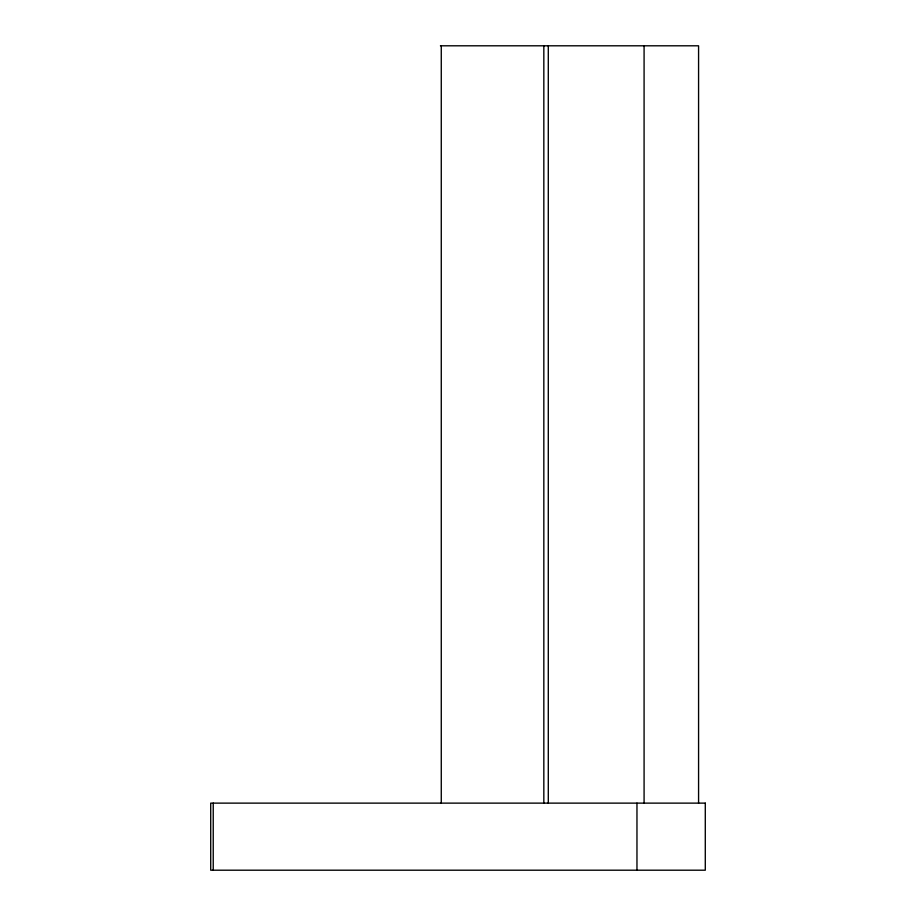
<?xml version="1.0" encoding="UTF-8"?>
<svg xmlns="http://www.w3.org/2000/svg" width="916" height="916" viewBox="0 0 916 916"><rect width="100%" height="100%" fill="white"/><g stroke="black" fill="none" stroke-linecap="round" stroke-linejoin="round"><path stroke-width="1.37" d="M440.424 45.8L698.576 45.8L698.576 803.126M644.085 45.8L644.085 803.126M636.963 803.126L636.963 870.2M548.295 45.8L548.295 803.126M543.829 45.8L543.829 803.126M441.272 45.8L441.272 803.126M213.233 803.126L213.233 870.2M705.286 803.126L210.714 803.126L210.714 870.2L705.286 870.2L705.286 803.126"/></g></svg>
